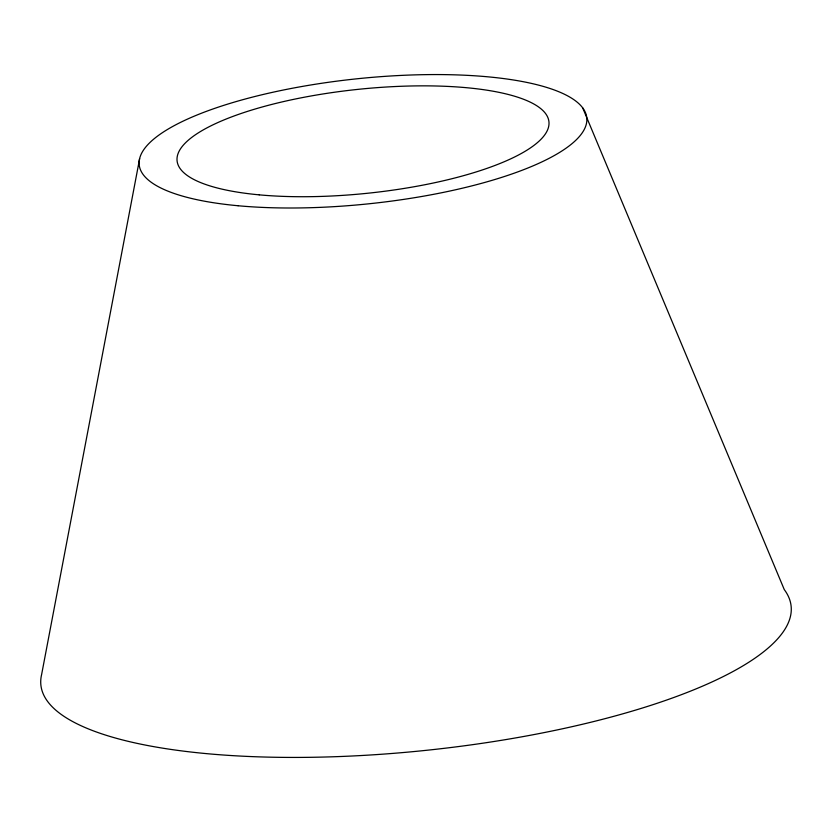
<?xml version="1.0" encoding="UTF-8"?>
<svg xmlns="http://www.w3.org/2000/svg" width="832" height="832" viewBox="0 0 832 832"><rect width="100%" height="100%" fill="white"/><g stroke="black" fill="none" stroke-linecap="round" stroke-linejoin="round"><path stroke-width="1.25" d="M139.651 158.6L41.6 674.617A377.187 105.227 -6 0 0 439.431 748.883A377.187 105.227 -6 0 0 784.285 589.607L582.691 107.879M259.189 194.844A186.961 52.166 -6 0 0 548.579 126.901A186.961 52.166 -6 0 0 281.216 102.118A186.961 52.166 -6 0 0 259.189 194.844M238.066 205.743A225.004 62.774 -6 0 0 586.342 123.968A225.004 62.774 -6 0 0 264.576 94.141A225.004 62.774 -6 0 0 238.066 205.743"/></g></svg>
